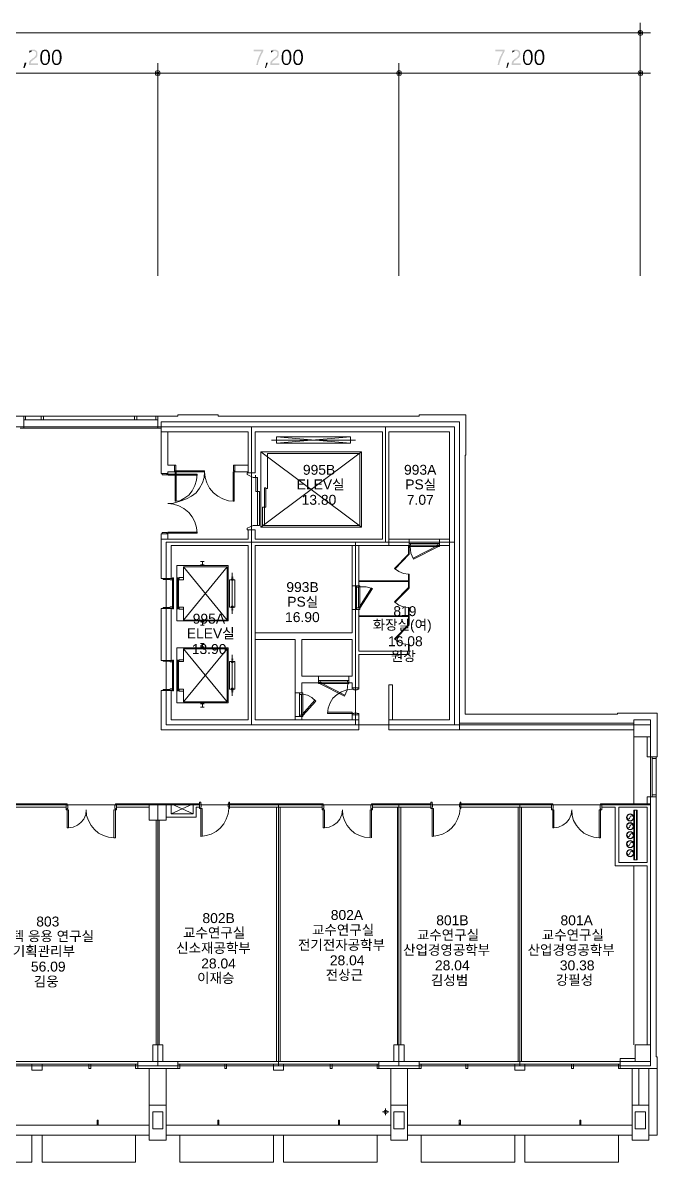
# Model space of a CAD drawing. Header units: millimetres. Extents: x -750 to 90969, y 12223 to 66109.
# Drawn here: x 72040 to 90969, y 15501 to 49512 of the extents above; entities that cross this region are included whole.
import ezdxf

# ---------------------------------------------------------------- set-up
doc = ezdxf.new("R2010")
doc.units = ezdxf.units.MM
for name, color, linetype in [('PDF_문자', 7, 'Continuous'), ('PDF_솔리드 채우기', 7, 'Continuous'), ('PDF_형상', 7, 'Continuous')]:
    doc.layers.add(name, color=color, linetype=linetype)
doc.styles.add('PDF 맑은고딕', font='Arial.ttf')

msp = doc.modelspace()

# ---------------------------------------------------------------- hatches: boundary and pattern name
at = {"layer": 'PDF_솔리드 채우기', "transparency": 33554559}
for points in [[(72357, 48709), (72348, 48709), (72338, 48709), (72329, 48709), (72310, 48709), (72301, 48709), (72292, 48699), (72282, 48699), (72264, 48690), (72254, 48681), (72245, 48681), (72348, 48671), (72357, 48671), (72366, 48671), (72385, 48662), (72394, 48662), (72404, 48653), (72413, 48643), (72413, 48643), (72422, 48634), (72432, 48625), (72432, 48615), (72432, 48597), (72432, 48587), (72432, 48569), (72432, 48559), (72432, 48550), (72422, 48541), (72422, 48522), (72413, 48513), (72413, 48513), (72404, 48503), (72394, 48494), (72385, 48485), (72376, 48475), (72366, 48466), (72357, 48456), (72348, 48456), (72329, 48447), (72320, 48438), (72310, 48428), (72301, 48419), (72292, 48410), (72282, 48400), (72273, 48400), (72264, 48391), (72254, 48382), (72254, 48372), (72245, 48363), (72236, 48354), (72236, 48344), (72236, 48335), (72226, 48326), (72226, 48316), (72226, 48307), (72226, 48288), (72226, 48279), (72226, 48251), (72497, 48251), (72497, 48298), (72273, 48298), (72273, 48307), (72273, 48316), (72282, 48326), (72282, 48335), (72282, 48344), (72292, 48354), (72301, 48363), (72310, 48372), (72310, 48372), (72320, 48382), (72329, 48382), (72338, 48391), (72348, 48400), (72357, 48410), (72366, 48419), (72385, 48428), (72394, 48438), (72404, 48447), (72413, 48456), (72422, 48456), (72432, 48466), (72441, 48475), (72450, 48485), (72450, 48494), (72460, 48503), (72460, 48503), (72469, 48513), (72469, 48531), (72478, 48541), (72478, 48550), (72478, 48559), (72478, 48578), (72478, 48587), (72478, 48587), (72478, 48606), (72478, 48615), (72478, 48625), (72469, 48643), (72469, 48653), (72460, 48662), (72450, 48671), (72450, 48681), (72441, 48681), (72432, 48690), (72422, 48690), (72413, 48699), (72404, 48709), (72394, 48709), (72376, 48709), (72366, 48709)], [(72245, 48681), (72236, 48671), (72236, 48615), (72245, 48615), (72254, 48625), (72264, 48634), (72273, 48643), (72282, 48653), (72292, 48653), (72301, 48662), (72310, 48662), (72320, 48671), (72338, 48671), (72348, 48671)], [(72609, 48671), (72609, 48662), (72600, 48653), (72600, 48653), (72590, 48643), (72590, 48634), (72581, 48625), (72581, 48615), (72581, 48606), (72572, 48587), (72572, 48578), (72572, 48569), (72562, 48559), (72562, 48541), (72562, 48531), (72562, 48513), (72562, 48503), (72562, 48485), (72562, 48466), (72562, 48456), (72562, 48447), (72562, 48428), (72562, 48419), (72562, 48400), (72562, 48391), (72572, 48382), (72572, 48363), (72572, 48354), (72581, 48344), (72581, 48335), (72590, 48326), (72590, 48316), (72600, 48307), (72600, 48298), (72609, 48288), (72618, 48279), (72628, 48270), (72637, 48270), (72647, 48260), (72656, 48251), (72665, 48251), (72675, 48251), (72684, 48251), (72703, 48251), (72703, 48251), (72712, 48251), (72731, 48251), (72740, 48251), (72749, 48251), (72759, 48260), (72768, 48270), (72777, 48270), (72787, 48279), (72796, 48288), (72703, 48288), (72703, 48288), (72693, 48288), (72684, 48288), (72675, 48298), (72665, 48298), (72665, 48298), (72656, 48307), (72647, 48316), (72647, 48316), (72637, 48326), (72628, 48335), (72628, 48344), (72628, 48354), (72618, 48372), (72618, 48382), (72618, 48391), (72609, 48410), (72609, 48419), (72609, 48438), (72609, 48456), (72609, 48475), (72609, 48485), (72609, 48503), (72609, 48522), (72609, 48531), (72609, 48550), (72618, 48559), (72618, 48578), (72618, 48587), (72628, 48597), (72628, 48606), (72637, 48615), (72637, 48625), (72647, 48634), (72647, 48643), (72656, 48653), (72665, 48653), (72665, 48662), (72675, 48662), (72684, 48662), (72693, 48671), (72703, 48671), (72712, 48671)], [(72712, 48709), (72712, 48709), (72693, 48709), (72684, 48709), (72675, 48709), (72665, 48699), (72647, 48699), (72637, 48690), (72628, 48690), (72618, 48681), (72609, 48671), (72712, 48671), (72712, 48671), (72721, 48671), (72721, 48671), (72731, 48662), (72740, 48662), (72749, 48662), (72759, 48653), (72759, 48653), (72768, 48643), (72768, 48634), (72777, 48625), (72777, 48615), (72787, 48606), (72787, 48597), (72787, 48587), (72796, 48569), (72796, 48559), (72796, 48541), (72796, 48531), (72796, 48513), (72805, 48494), (72805, 48475), (72805, 48466), (72805, 48447), (72796, 48428), (72796, 48419), (72796, 48400), (72796, 48391), (72796, 48372), (72787, 48363), (72787, 48354), (72777, 48344), (72777, 48335), (72768, 48326), (72768, 48316), (72759, 48307), (72749, 48307), (72749, 48298), (72740, 48298), (72731, 48288), (72721, 48288), (72712, 48288), (72703, 48288), (72796, 48288), (72805, 48298), (72815, 48307), (72815, 48316), (72824, 48326), (72824, 48335), (72833, 48344), (72833, 48354), (72833, 48363), (72843, 48372), (72843, 48382), (72843, 48400), (72843, 48410), (72852, 48419), (72852, 48438), (72852, 48447), (72852, 48466), (72852, 48485), (72852, 48494), (72852, 48513), (72852, 48531), (72852, 48541), (72843, 48559), (72843, 48569), (72843, 48587), (72843, 48597), (72833, 48606), (72833, 48615), (72824, 48634), (72824, 48643), (72815, 48653), (72815, 48662), (72805, 48662), (72805, 48671), (72796, 48681), (72787, 48690), (72777, 48690), (72777, 48699), (72768, 48699), (72759, 48709), (72749, 48709), (72740, 48709), (72731, 48709), (72721, 48709)], [(72955, 48671), (72955, 48662), (72945, 48653), (72945, 48653), (72936, 48643), (72936, 48634), (72927, 48625), (72927, 48615), (72917, 48606), (72917, 48587), (72917, 48578), (72917, 48569), (72908, 48559), (72908, 48541), (72908, 48531), (72908, 48513), (72908, 48503), (72908, 48485), (72908, 48466), (72908, 48456), (72908, 48447), (72908, 48428), (72908, 48419), (72908, 48400), (72908, 48391), (72917, 48382), (72917, 48363), (72917, 48354), (72927, 48344), (72927, 48335), (72927, 48326), (72936, 48316), (72945, 48307), (72945, 48298), (72955, 48288), (72964, 48279), (72964, 48270), (72973, 48270), (72992, 48260), (73001, 48251), (73011, 48251), (73020, 48251), (73029, 48251), (73048, 48251), (73048, 48251), (73057, 48251), (73067, 48251), (73085, 48251), (73095, 48251), (73104, 48260), (73113, 48270), (73123, 48270), (73132, 48279), (73141, 48288), (73048, 48288), (73048, 48288), (73039, 48288), (73029, 48288), (73020, 48298), (73011, 48298), (73001, 48298), (73001, 48307), (72992, 48316), (72983, 48316), (72983, 48326), (72973, 48335), (72973, 48344), (72973, 48354), (72964, 48372), (72964, 48382), (72964, 48391), (72955, 48410), (72955, 48419), (72955, 48438), (72955, 48456), (72955, 48475), (72955, 48485), (72955, 48503), (72955, 48522), (72955, 48531), (72955, 48550), (72964, 48559), (72964, 48578), (72964, 48587), (72973, 48597), (72973, 48606), (72973, 48615), (72983, 48625), (72992, 48634), (72992, 48643), (73001, 48653), (73001, 48653), (73011, 48662), (73020, 48662), (73029, 48662), (73039, 48671), (73048, 48671), (73057, 48671)], [(73057, 48709), (73057, 48709), (73039, 48709), (73029, 48709), (73020, 48709), (73001, 48699), (72992, 48699), (72983, 48690), (72973, 48690), (72964, 48681), (72955, 48671), (73057, 48671), (73057, 48671), (73067, 48671), (73067, 48671), (73076, 48662), (73085, 48662), (73095, 48662), (73095, 48653), (73104, 48653), (73113, 48643), (73113, 48634), (73123, 48625), (73123, 48615), (73132, 48606), (73132, 48597), (73132, 48587), (73141, 48569), (73141, 48559), (73141, 48541), (73141, 48531), (73141, 48513), (73141, 48494), (73151, 48475), (73141, 48466), (73141, 48447), (73141, 48428), (73141, 48419), (73141, 48400), (73141, 48391), (73132, 48372), (73132, 48363), (73132, 48354), (73123, 48344), (73123, 48335), (73113, 48326), (73113, 48316), (73104, 48307), (73095, 48307), (73095, 48298), (73085, 48298), (73076, 48288), (73067, 48288), (73057, 48288), (73048, 48288), (73141, 48288), (73151, 48298), (73160, 48307), (73160, 48316), (73169, 48326), (73169, 48335), (73169, 48344), (73179, 48354), (73179, 48363), (73188, 48372), (73188, 48382), (73188, 48400), (73188, 48410), (73188, 48419), (73197, 48438), (73197, 48447), (73197, 48466), (73197, 48485), (73197, 48494), (73197, 48513), (73197, 48531), (73188, 48541), (73188, 48559), (73188, 48569), (73188, 48587), (73188, 48597), (73179, 48606), (73179, 48615), (73169, 48634), (73169, 48643), (73160, 48653), (73160, 48662), (73151, 48662), (73151, 48671), (73141, 48681), (73132, 48690), (73123, 48690), (73123, 48699), (73113, 48699), (73104, 48709), (73095, 48709), (73085, 48709), (73076, 48709), (73067, 48709)], [(79221, 48709), (78931, 48709), (78931, 48662), (79165, 48662), (79165, 48662), (79155, 48643), (79146, 48634), (79146, 48625), (79137, 48615), (79127, 48597), (79127, 48587), (79118, 48578), (79118, 48569), (79109, 48559), (79099, 48541), (79099, 48531), (79090, 48522), (79090, 48513), (79081, 48503), (79081, 48494), (79081, 48485), (79071, 48475), (79071, 48466), (79062, 48447), (79062, 48438), (79053, 48428), (79053, 48419), (79043, 48400), (79043, 48391), (79034, 48382), (79034, 48372), (79034, 48363), (79025, 48354), (79025, 48335), (79025, 48326), (79015, 48316), (79015, 48298), (79015, 48288), (79006, 48279), (79006, 48270), (79006, 48251), (79062, 48251), (79062, 48260), (79062, 48270), (79062, 48279), (79062, 48298), (79071, 48307), (79071, 48316), (79071, 48326), (79071, 48335), (79081, 48354), (79081, 48363), (79090, 48372), (79090, 48391), (79090, 48400), (79099, 48419), (79109, 48428), (79109, 48438), (79109, 48447), (79118, 48456), (79118, 48466), (79127, 48485), (79127, 48494), (79137, 48503), (79137, 48513), (79146, 48522), (79146, 48531), (79155, 48550), (79155, 48559), (79165, 48569), (79174, 48578), (79174, 48587), (79183, 48606), (79193, 48615), (79193, 48625), (79202, 48643), (79211, 48653), (79211, 48662), (79221, 48671)], [(79557, 48709), (79548, 48709), (79538, 48709), (79529, 48709), (79510, 48709), (79501, 48709), (79492, 48699), (79482, 48699), (79473, 48690), (79464, 48681), (79454, 48681), (79548, 48671), (79557, 48671), (79566, 48671), (79585, 48662), (79594, 48662), (79604, 48653), (79613, 48643), (79613, 48643), (79622, 48634), (79632, 48625), (79632, 48615), (79632, 48597), (79632, 48587), (79632, 48569), (79632, 48559), (79632, 48550), (79622, 48541), (79622, 48522), (79613, 48513), (79613, 48513), (79604, 48503), (79594, 48494), (79585, 48485), (79576, 48475), (79566, 48466), (79557, 48456), (79548, 48456), (79538, 48447), (79520, 48438), (79510, 48428), (79501, 48419), (79492, 48410), (79482, 48400), (79473, 48400), (79473, 48391), (79464, 48382), (79454, 48372), (79445, 48363), (79436, 48354), (79436, 48344), (79436, 48335), (79426, 48326), (79426, 48316), (79426, 48307), (79426, 48288), (79426, 48279), (79426, 48251), (79697, 48251), (79697, 48298), (79473, 48298), (79473, 48307), (79473, 48316), (79482, 48326), (79482, 48335), (79482, 48344), (79492, 48354), (79501, 48363), (79510, 48372), (79510, 48372), (79520, 48382), (79529, 48382), (79538, 48391), (79548, 48400), (79557, 48410), (79566, 48419), (79585, 48428), (79594, 48438), (79604, 48447), (79613, 48456), (79622, 48456), (79632, 48466), (79641, 48475), (79650, 48485), (79650, 48494), (79660, 48503), (79660, 48503), (79669, 48513), (79669, 48531), (79678, 48541), (79678, 48550), (79678, 48559), (79678, 48578), (79678, 48587), (79678, 48587), (79678, 48606), (79678, 48615), (79678, 48625), (79678, 48643), (79669, 48653), (79660, 48662), (79660, 48671), (79650, 48681), (79641, 48681), (79632, 48690), (79622, 48690), (79613, 48699), (79604, 48709), (79594, 48709), (79585, 48709), (79566, 48709)], [(79454, 48681), (79445, 48671), (79445, 48615), (79445, 48615), (79454, 48625), (79464, 48634), (79473, 48643), (79482, 48653), (79492, 48653), (79501, 48662), (79510, 48662), (79529, 48671), (79538, 48671), (79548, 48671)], [(79818, 48671), (79809, 48662), (79800, 48653), (79800, 48653), (79790, 48643), (79790, 48634), (79781, 48625), (79781, 48615), (79781, 48606), (79772, 48587), (79772, 48578), (79772, 48569), (79772, 48559), (79762, 48541), (79762, 48531), (79762, 48513), (79762, 48503), (79762, 48485), (79762, 48466), (79762, 48456), (79762, 48447), (79762, 48428), (79762, 48419), (79762, 48400), (79772, 48391), (79772, 48382), (79772, 48363), (79772, 48354), (79781, 48344), (79781, 48335), (79790, 48326), (79790, 48316), (79800, 48307), (79800, 48298), (79809, 48288), (79818, 48279), (79828, 48270), (79837, 48270), (79847, 48260), (79856, 48251), (79865, 48251), (79875, 48251), (79893, 48251), (79903, 48251), (79903, 48251), (79912, 48251), (79931, 48251), (79940, 48251), (79949, 48251), (79959, 48260), (79968, 48270), (79977, 48270), (79987, 48279), (79996, 48288), (79903, 48288), (79903, 48288), (79893, 48288), (79884, 48288), (79875, 48298), (79865, 48298), (79865, 48298), (79856, 48307), (79847, 48316), (79847, 48316), (79837, 48326), (79837, 48335), (79828, 48344), (79828, 48354), (79818, 48372), (79818, 48382), (79818, 48391), (79818, 48410), (79809, 48419), (79809, 48438), (79809, 48456), (79809, 48475), (79809, 48485), (79809, 48503), (79809, 48522), (79809, 48531), (79818, 48550), (79818, 48559), (79818, 48578), (79818, 48587), (79828, 48597), (79828, 48606), (79837, 48615), (79837, 48625), (79847, 48634), (79847, 48643), (79856, 48653), (79865, 48653), (79865, 48662), (79875, 48662), (79884, 48662), (79893, 48671), (79903, 48671), (79912, 48671)], [(79912, 48709), (79912, 48709), (79893, 48709), (79884, 48709), (79875, 48709), (79865, 48699), (79856, 48699), (79837, 48690), (79828, 48690), (79828, 48681), (79818, 48671), (79912, 48671), (79912, 48671), (79921, 48671), (79931, 48671), (79931, 48662), (79940, 48662), (79949, 48662), (79959, 48653), (79959, 48653), (79968, 48643), (79968, 48634), (79977, 48625), (79977, 48615), (79987, 48606), (79987, 48597), (79996, 48587), (79996, 48569), (79996, 48559), (79996, 48541), (80005, 48531), (80005, 48513), (80005, 48494), (80005, 48475), (80005, 48466), (80005, 48447), (80005, 48428), (79996, 48419), (79996, 48400), (79996, 48391), (79996, 48372), (79987, 48363), (79987, 48354), (79977, 48344), (79977, 48335), (79968, 48326), (79968, 48316), (79959, 48307), (79959, 48307), (79949, 48298), (79940, 48298), (79931, 48288), (79921, 48288), (79912, 48288), (79903, 48288), (79996, 48288), (80005, 48298), (80015, 48307), (80015, 48316), (80024, 48326), (80024, 48335), (80033, 48344), (80033, 48354), (80033, 48363), (80043, 48372), (80043, 48382), (80043, 48400), (80052, 48410), (80052, 48419), (80052, 48438), (80052, 48447), (80052, 48466), (80052, 48485), (80052, 48494), (80052, 48513), (80052, 48531), (80052, 48541), (80052, 48559), (80043, 48569), (80043, 48587), (80043, 48597), (80033, 48606), (80033, 48615), (80033, 48634), (80024, 48643), (80024, 48653), (80015, 48662), (80005, 48662), (80005, 48671), (79996, 48681), (79987, 48690), (79987, 48690), (79977, 48699), (79968, 48699), (79959, 48709), (79949, 48709), (79940, 48709), (79931, 48709), (79921, 48709)], [(80164, 48671), (80155, 48662), (80145, 48653), (80145, 48653), (80136, 48643), (80136, 48634), (80127, 48625), (80127, 48615), (80127, 48606), (80117, 48587), (80117, 48578), (80117, 48569), (80108, 48559), (80108, 48541), (80108, 48531), (80108, 48513), (80108, 48503), (80108, 48485), (80108, 48466), (80108, 48456), (80108, 48447), (80108, 48428), (80108, 48419), (80108, 48400), (80108, 48391), (80117, 48382), (80117, 48363), (80117, 48354), (80127, 48344), (80127, 48335), (80136, 48326), (80136, 48316), (80145, 48307), (80145, 48298), (80155, 48288), (80164, 48279), (80173, 48270), (80183, 48270), (80192, 48260), (80201, 48251), (80211, 48251), (80220, 48251), (80229, 48251), (80248, 48251), (80248, 48251), (80257, 48251), (80276, 48251), (80285, 48251), (80295, 48251), (80304, 48260), (80313, 48270), (80323, 48270), (80332, 48279), (80341, 48288), (80248, 48288), (80248, 48288), (80239, 48288), (80229, 48288), (80220, 48298), (80211, 48298), (80211, 48298), (80201, 48307), (80192, 48316), (80192, 48316), (80183, 48326), (80183, 48335), (80173, 48344), (80173, 48354), (80164, 48372), (80164, 48382), (80164, 48391), (80155, 48410), (80155, 48419), (80155, 48438), (80155, 48456), (80155, 48475), (80155, 48485), (80155, 48503), (80155, 48522), (80155, 48531), (80164, 48550), (80164, 48559), (80164, 48578), (80164, 48587), (80173, 48597), (80173, 48606), (80183, 48615), (80183, 48625), (80192, 48634), (80192, 48643), (80201, 48653), (80211, 48653), (80211, 48662), (80220, 48662), (80229, 48662), (80239, 48671), (80248, 48671), (80257, 48671)], [(80257, 48709), (80257, 48709), (80239, 48709), (80229, 48709), (80220, 48709), (80211, 48699), (80192, 48699), (80183, 48690), (80173, 48690), (80164, 48681), (80164, 48671), (80257, 48671), (80257, 48671), (80267, 48671), (80276, 48671), (80276, 48662), (80285, 48662), (80295, 48662), (80304, 48653), (80304, 48653), (80313, 48643), (80313, 48634), (80323, 48625), (80323, 48615), (80332, 48606), (80332, 48597), (80341, 48587), (80341, 48569), (80341, 48559), (80341, 48541), (80341, 48531), (80351, 48513), (80351, 48494), (80351, 48475), (80351, 48466), (80351, 48447), (80341, 48428), (80341, 48419), (80341, 48400), (80341, 48391), (80341, 48372), (80332, 48363), (80332, 48354), (80323, 48344), (80323, 48335), (80313, 48326), (80313, 48316), (80304, 48307), (80304, 48307), (80295, 48298), (80285, 48298), (80276, 48288), (80267, 48288), (80257, 48288), (80248, 48288), (80341, 48288), (80351, 48298), (80360, 48307), (80360, 48316), (80369, 48326), (80369, 48335), (80379, 48344), (80379, 48354), (80379, 48363), (80388, 48372), (80388, 48382), (80388, 48400), (80388, 48410), (80397, 48419), (80397, 48438), (80397, 48447), (80397, 48466), (80397, 48485), (80397, 48494), (80397, 48513), (80397, 48531), (80397, 48541), (80388, 48559), (80388, 48569), (80388, 48587), (80388, 48597), (80379, 48606), (80379, 48615), (80369, 48634), (80369, 48643), (80369, 48653), (80360, 48662), (80351, 48662), (80351, 48671), (80341, 48681), (80332, 48690), (80332, 48690), (80323, 48699), (80313, 48699), (80304, 48709), (80295, 48709), (80285, 48709), (80276, 48709), (80267, 48709)], [(86421, 48709), (86141, 48709), (86141, 48662), (86365, 48662), (86365, 48662), (86355, 48643), (86355, 48634), (86346, 48625), (86337, 48615), (86337, 48597), (86327, 48587), (86318, 48578), (86318, 48569), (86309, 48559), (86309, 48541), (86299, 48531), (86299, 48522), (86290, 48513), (86290, 48503), (86281, 48494), (86281, 48485), (86271, 48475), (86271, 48466), (86262, 48447), (86262, 48438), (86253, 48428), (86253, 48419), (86243, 48400), (86243, 48391), (86234, 48382), (86234, 48372), (86234, 48363), (86225, 48354), (86225, 48335), (86225, 48326), (86215, 48316), (86215, 48298), (86215, 48288), (86215, 48279), (86206, 48270), (86206, 48251), (86262, 48251), (86262, 48260), (86262, 48270), (86262, 48279), (86262, 48298), (86271, 48307), (86271, 48316), (86271, 48326), (86281, 48335), (86281, 48354), (86281, 48363), (86290, 48372), (86290, 48391), (86299, 48400), (86299, 48419), (86309, 48428), (86309, 48438), (86309, 48447), (86318, 48456), (86318, 48466), (86327, 48485), (86327, 48494), (86337, 48503), (86337, 48513), (86346, 48522), (86346, 48531), (86355, 48550), (86365, 48559), (86365, 48569), (86374, 48578), (86374, 48587), (86383, 48606), (86393, 48615), (86393, 48625), (86402, 48643), (86411, 48653), (86411, 48662), (86421, 48671)], [(86757, 48709), (86757, 48709), (86738, 48709), (86729, 48709), (86720, 48709), (86701, 48709), (86692, 48699), (86682, 48699), (86673, 48690), (86664, 48681), (86654, 48681), (86748, 48671), (86757, 48671), (86776, 48671), (86785, 48662), (86794, 48662), (86804, 48653), (86813, 48643), (86822, 48643), (86822, 48634), (86832, 48625), (86832, 48615), (86832, 48597), (86841, 48587), (86841, 48569), (86832, 48559), (86832, 48550), (86832, 48541), (86822, 48522), (86813, 48513), (86813, 48513), (86804, 48503), (86794, 48494), (86794, 48485), (86785, 48475), (86766, 48466), (86757, 48456), (86748, 48456), (86738, 48447), (86720, 48438), (86710, 48428), (86701, 48419), (86692, 48410), (86682, 48400), (86673, 48400), (86673, 48391), (86664, 48382), (86654, 48372), (86645, 48363), (86645, 48354), (86636, 48344), (86636, 48335), (86636, 48326), (86626, 48316), (86626, 48307), (86626, 48288), (86626, 48279), (86626, 48251), (86897, 48251), (86897, 48298), (86673, 48298), (86673, 48307), (86682, 48316), (86682, 48326), (86682, 48335), (86692, 48344), (86692, 48354), (86701, 48363), (86710, 48372), (86710, 48372), (86720, 48382), (86729, 48382), (86738, 48391), (86748, 48400), (86757, 48410), (86766, 48419), (86785, 48428), (86794, 48438), (86804, 48447), (86813, 48456), (86822, 48456), (86832, 48466), (86841, 48475), (86850, 48485), (86860, 48494), (86860, 48503), (86860, 48503), (86869, 48513), (86869, 48531), (86878, 48541), (86878, 48550), (86878, 48559), (86888, 48578), (86888, 48587), (86888, 48587), (86888, 48606), (86878, 48615), (86878, 48625), (86878, 48643), (86869, 48653), (86860, 48662), (86860, 48671), (86850, 48681), (86850, 48681), (86841, 48690), (86832, 48690), (86813, 48699), (86804, 48709), (86794, 48709), (86785, 48709), (86766, 48709)], [(86654, 48681), (86645, 48671), (86645, 48615), (86645, 48615), (86654, 48625), (86664, 48634), (86673, 48643), (86682, 48653), (86692, 48653), (86701, 48662), (86710, 48662), (86729, 48671), (86738, 48671), (86748, 48671)], [(87018, 48671), (87009, 48662), (87000, 48653), (87000, 48653), (87000, 48643), (86990, 48634), (86990, 48625), (86981, 48615), (86981, 48606), (86972, 48587), (86972, 48578), (86972, 48569), (86972, 48559), (86962, 48541), (86962, 48531), (86962, 48513), (86962, 48503), (86962, 48485), (86962, 48466), (86962, 48456), (86962, 48447), (86962, 48428), (86962, 48419), (86962, 48400), (86972, 48391), (86972, 48382), (86972, 48363), (86981, 48354), (86981, 48344), (86981, 48335), (86990, 48326), (86990, 48316), (87000, 48307), (87000, 48298), (87009, 48288), (87018, 48279), (87028, 48270), (87037, 48270), (87047, 48260), (87056, 48251), (87065, 48251), (87075, 48251), (87093, 48251), (87103, 48251), (87103, 48251), (87121, 48251), (87131, 48251), (87140, 48251), (87149, 48251), (87159, 48260), (87177, 48270), (87187, 48270), (87187, 48279), (87196, 48288), (87112, 48288), (87103, 48288), (87093, 48288), (87084, 48288), (87075, 48298), (87075, 48298), (87065, 48298), (87056, 48307), (87047, 48316), (87047, 48316), (87037, 48326), (87037, 48335), (87028, 48344), (87028, 48354), (87028, 48372), (87018, 48382), (87018, 48391), (87018, 48410), (87018, 48419), (87009, 48438), (87009, 48456), (87009, 48475), (87009, 48485), (87009, 48503), (87009, 48522), (87018, 48531), (87018, 48550), (87018, 48559), (87018, 48578), (87028, 48587), (87028, 48597), (87028, 48606), (87037, 48615), (87037, 48625), (87047, 48634), (87056, 48643), (87056, 48653), (87065, 48653), (87075, 48662), (87075, 48662), (87084, 48662), (87093, 48671), (87103, 48671), (87112, 48671)], [(87112, 48709), (87112, 48709), (87103, 48709), (87084, 48709), (87075, 48709), (87065, 48699), (87056, 48699), (87047, 48690), (87037, 48690), (87028, 48681), (87018, 48671), (87112, 48671), (87112, 48671), (87121, 48671), (87131, 48671), (87140, 48662), (87140, 48662), (87149, 48662), (87159, 48653), (87159, 48653), (87168, 48643), (87177, 48634), (87177, 48625), (87187, 48615), (87187, 48606), (87187, 48597), (87196, 48587), (87196, 48569), (87196, 48559), (87205, 48541), (87205, 48531), (87205, 48513), (87205, 48494), (87205, 48475), (87205, 48466), (87205, 48447), (87205, 48428), (87205, 48419), (87196, 48400), (87196, 48391), (87196, 48372), (87187, 48363), (87187, 48354), (87187, 48344), (87177, 48335), (87177, 48326), (87168, 48316), (87159, 48307), (87159, 48307), (87149, 48298), (87140, 48298), (87131, 48288), (87131, 48288), (87121, 48288), (87112, 48288), (87196, 48288), (87205, 48298), (87215, 48307), (87215, 48316), (87224, 48326), (87224, 48335), (87233, 48344), (87233, 48354), (87243, 48363), (87243, 48372), (87243, 48382), (87243, 48400), (87252, 48410), (87252, 48419), (87252, 48438), (87252, 48447), (87252, 48466), (87252, 48485), (87252, 48494), (87252, 48513), (87252, 48531), (87252, 48541), (87252, 48559), (87243, 48569), (87243, 48587), (87243, 48597), (87243, 48606), (87233, 48615), (87233, 48634), (87224, 48643), (87224, 48653), (87215, 48662), (87215, 48662), (87205, 48671), (87196, 48681), (87196, 48690), (87187, 48690), (87177, 48699), (87168, 48699), (87159, 48709), (87149, 48709), (87140, 48709), (87131, 48709), (87121, 48709)], [(87364, 48671), (87355, 48662), (87345, 48653), (87345, 48653), (87345, 48643), (87336, 48634), (87336, 48625), (87327, 48615), (87327, 48606), (87317, 48587), (87317, 48578), (87317, 48569), (87317, 48559), (87308, 48541), (87308, 48531), (87308, 48513), (87308, 48503), (87308, 48485), (87308, 48466), (87308, 48456), (87308, 48447), (87308, 48428), (87308, 48419), (87308, 48400), (87317, 48391), (87317, 48382), (87317, 48363), (87327, 48354), (87327, 48344), (87327, 48335), (87336, 48326), (87336, 48316), (87345, 48307), (87345, 48298), (87355, 48288), (87364, 48279), (87373, 48270), (87383, 48270), (87392, 48260), (87401, 48251), (87411, 48251), (87420, 48251), (87439, 48251), (87448, 48251), (87448, 48251), (87457, 48251), (87476, 48251), (87485, 48251), (87495, 48251), (87504, 48260), (87513, 48270), (87523, 48270), (87532, 48279), (87541, 48288), (87457, 48288), (87448, 48288), (87439, 48288), (87429, 48288), (87420, 48298), (87420, 48298), (87411, 48298), (87401, 48307), (87392, 48316), (87392, 48316), (87383, 48326), (87383, 48335), (87373, 48344), (87373, 48354), (87364, 48372), (87364, 48382), (87364, 48391), (87364, 48410), (87355, 48419), (87355, 48438), (87355, 48456), (87355, 48475), (87355, 48485), (87355, 48503), (87355, 48522), (87364, 48531), (87364, 48550), (87364, 48559), (87364, 48578), (87373, 48587), (87373, 48597), (87373, 48606), (87383, 48615), (87383, 48625), (87392, 48634), (87392, 48643), (87401, 48653), (87411, 48653), (87420, 48662), (87420, 48662), (87429, 48662), (87439, 48671), (87448, 48671), (87457, 48671)], [(87457, 48709), (87457, 48709), (87448, 48709), (87429, 48709), (87420, 48709), (87411, 48699), (87401, 48699), (87392, 48690), (87383, 48690), (87373, 48681), (87364, 48671), (87457, 48671), (87457, 48671), (87467, 48671), (87476, 48671), (87485, 48662), (87485, 48662), (87495, 48662), (87504, 48653), (87504, 48653), (87513, 48643), (87523, 48634), (87523, 48625), (87532, 48615), (87532, 48606), (87532, 48597), (87541, 48587), (87541, 48569), (87541, 48559), (87541, 48541), (87551, 48531), (87551, 48513), (87551, 48494), (87551, 48475), (87551, 48466), (87551, 48447), (87551, 48428), (87541, 48419), (87541, 48400), (87541, 48391), (87541, 48372), (87532, 48363), (87532, 48354), (87532, 48344), (87523, 48335), (87523, 48326), (87513, 48316), (87504, 48307), (87504, 48307), (87495, 48298), (87485, 48298), (87476, 48288), (87467, 48288), (87467, 48288), (87457, 48288), (87541, 48288), (87551, 48298), (87560, 48307), (87560, 48316), (87569, 48326), (87569, 48335), (87579, 48344), (87579, 48354), (87588, 48363), (87588, 48372), (87588, 48382), (87588, 48400), (87597, 48410), (87597, 48419), (87597, 48438), (87597, 48447), (87597, 48466), (87597, 48485), (87597, 48494), (87597, 48513), (87597, 48531), (87597, 48541), (87597, 48559), (87588, 48569), (87588, 48587), (87588, 48597), (87579, 48606), (87579, 48615), (87579, 48634), (87569, 48643), (87569, 48653), (87560, 48662), (87560, 48662), (87551, 48671), (87541, 48681), (87532, 48690), (87532, 48690), (87523, 48699), (87513, 48699), (87504, 48709), (87495, 48709), (87485, 48709), (87476, 48709), (87467, 48709)]]:
    msp.add_hatch(color=256, dxfattribs=at).paths.add_polyline_path(points)

# ---------------------------------------------------------------- linework, layer by layer
at = {"layer": 'PDF_솔리드 채우기', "lineweight": 5, "transparency": 33554559}
for points in [[(72152, 48326), (72096, 48167), (72096, 48326), (72058, 48167)], [(79352, 48326), (79296, 48167), (79305, 48326), (79268, 48167)], [(86552, 48326), (86496, 48167), (86505, 48326), (86468, 48167)]]:
    msp.add_solid(points, dxfattribs=at)
at = {"layer": 'PDF_형상', "lineweight": 5}
for points in [[(90464, 49512), (90464, 41957), (90464, 48307)], [(11404, 49213), (90315, 49213)], [(90166, 49213), (90773, 49213)], [(69014, 48008), (75915, 48008)], [(76214, 48008), (83115, 48008)], [(83414, 48008), (90315, 48008)], [(90166, 48008), (90773, 48008)], [(71965, 37409), (72068, 37409), (72068, 37773), (71442, 37773), (71442, 37811), (68043, 37811), (68043, 37745)], [(72068, 37773), (76064, 37773), (76064, 37409), (76167, 37409)], [(76064, 37773), (76662, 37773), (76662, 37811), (77867, 37811), (77867, 37773), (83871, 37773), (83871, 37811), (85263, 37811), (85263, 36606), (85235, 36606), (85235, 28874), (89783, 28874), (89783, 28902), (90969, 28902), (90969, 27604), (90773, 27604), (90773, 28201)], [(40055, 37456), (50860, 37456), (56911, 37456), (61412, 37456), (62468, 37456), (66464, 37456), (71862, 37456), (78866, 37456), (82863, 37456), (84917, 37456), (84917, 34010), (84917, 28556), (90773, 28556), (90773, 26165), (90773, 18377), (86869, 18377), (83264, 18377), (76064, 18377), (47264, 18377), (40055, 18377)], [(47264, 26165), (76064, 26165), (83264, 26165), (86869, 26165), (90773, 26165), (90773, 28556), (84917, 28556), (81966, 28556), (78866, 28556), (76317, 28556), (76317, 34010), (78866, 34010), (78866, 37456), (71862, 37456)], [(72068, 37661), (76064, 37661)], [(76167, 36410), (76167, 37306), (76167, 37605), (85067, 37605), (85067, 28407), (90268, 28407)], [(72068, 37409), (76064, 37409)], [(76363, 34103), (76363, 34253), (76167, 34253), (76167, 34103), (76167, 32927), (76466, 32927), (76466, 33907), (78763, 33907), (78763, 28706), (76466, 28706), (76466, 29583), (76167, 29583), (76167, 28407), (82069, 28407), (82069, 28706), (78969, 28706), (78969, 33907), (82966, 33907), (82966, 37306), (84768, 37306), (84768, 28706), (82966, 28706), (82966, 29751), (83068, 29751), (83068, 28706)], [(76569, 36111), (76363, 36111), (76363, 36055), (76167, 36055), (76167, 37306), (78763, 37306), (78763, 36074), (78735, 36074), (78735, 36027), (78913, 35943), (78987, 35943), (78987, 36008)], [(76363, 37306), (76363, 36307), (76569, 36307), (76606, 36307), (76606, 36139), (76587, 36139), (76587, 36111), (76569, 36111), (76569, 36307)], [(78763, 36074), (78969, 36074), (78969, 37306), (82769, 37306), (82769, 34103), (78969, 34103), (79062, 34103)], [(79613, 37157), (81817, 37157)], [(81966, 37054), (79464, 37054)], [(81817, 36961), (79613, 36961)], [(82144, 34458), (82144, 36709), (79146, 34458), (79146, 36709), (82144, 34458), (79146, 34458)], [(82144, 36709), (79146, 36709)], [(79249, 34505), (82097, 34505), (82097, 36653), (79342, 36653), (79342, 35607), (79296, 35607)], [(77241, 34281), (76363, 34281), (76363, 34309), (77241, 34309), (77241, 34281), (77222, 34449), (77176, 34617), (77092, 34766), (76989, 34897), (76849, 35009), (76699, 35093), (76541, 35140), (76363, 35158), (76541, 35177), (76699, 35224), (76849, 35308), (76989, 35411), (77092, 35541), (77176, 35700), (77222, 35859), (77241, 36036), (76363, 36036), (76363, 36055), (76195, 36055), (76195, 36018), (76335, 36018), (76335, 36036), (76363, 36036), (76363, 36008), (77241, 36008), (77241, 36036)], [(76587, 35233), (76765, 35242), (76924, 35299), (77073, 35383), (77213, 35485), (77316, 35616), (77400, 35775), (77447, 35934), (77465, 36111), (77484, 35934), (77531, 35775), (77615, 35616), (77727, 35485), (77857, 35383), (78007, 35299), (78175, 35242), (78343, 35233), (78315, 35233), (78315, 36111), (78343, 36111), (78343, 35233)], [(78763, 36307), (78362, 36307), (78324, 36307), (78324, 36139), (78343, 36139), (78343, 36111), (78362, 36111), (78763, 36111)], [(78362, 36111), (78362, 36307), (78362, 36111)], [(79099, 34505), (78913, 34505), (78735, 34430), (78735, 34374), (78763, 34374)], [(78763, 34103), (78763, 34374), (78969, 34374), (78969, 34103), (79165, 34103)], [(76167, 34103), (78763, 34103), (76167, 34103)], [(82966, 34103), (83563, 34103)], [(84768, 33907), (84469, 33907), (84469, 34103), (83563, 34103), (83563, 33907)], [(84469, 34103), (84768, 34103)], [(81864, 33907), (81864, 32702), (81864, 32002), (82069, 32002), (82069, 30760), (83563, 30760)], [(82069, 33907), (82069, 32702), (81864, 32702)], [(83143, 33207), (83563, 33646), (83545, 33655), (83563, 33655), (83563, 33907), (82966, 33907)], [(83545, 33907), (83545, 33655), (83563, 33655)], [(83610, 33972), (84422, 33972)], [(83610, 33916), (84422, 33916)], [(84441, 33879), (84422, 33907), (83685, 33534)], [(76466, 33506), (76475, 33506)], [(77344, 33431), (77447, 33431)], [(77400, 33328), (77400, 33431)], [(82069, 31806), (83545, 31806), (83545, 32058), (83395, 32077), (83255, 32133), (83134, 32226), (83545, 32656), (83563, 32656), (83563, 33057), (83545, 33057), (83395, 33076), (83255, 33132), (83134, 33225), (83545, 33655)], [(76830, 32011), (76709, 32011), (76709, 32067), (76830, 32067), (76830, 31685), (78138, 31685), (78138, 33272), (76830, 33272), (78138, 31685)], [(76830, 32955), (76709, 32955), (76709, 32889), (76830, 32889), (76830, 33272)], [(76830, 31685), (78138, 33272)], [(77344, 33328), (77447, 33328)], [(78287, 31871), (78287, 33095)], [(83545, 33057), (83545, 32852), (82069, 32852)], [(78268, 32964), (78315, 32964)], [(81994, 32665), (81994, 32049)], [(82060, 32665), (82060, 32049)], [(82069, 32833), (83545, 32833), (83545, 32656), (83563, 32637), (83143, 32207)], [(76503, 32478), (76541, 32478)], [(76653, 32478), (76690, 32478)], [(82097, 32039), (82069, 32049), (82443, 32646)], [(78268, 31993), (78315, 31993)], [(78969, 31302), (81864, 31302), (81864, 32002)], [(83545, 32058), (83563, 32058), (83563, 31554), (83545, 31554), (83563, 31544), (83143, 31106)], [(82069, 31787), (83545, 31787), (83545, 31554), (83134, 31124), (83255, 31031), (83395, 30975), (83545, 30956), (83545, 30760)], [(76466, 31451), (76475, 31451)], [(77344, 31628), (77447, 31628)], [(77344, 31535), (77447, 31535)], [(77400, 31628), (77400, 31535)], [(76466, 31059), (76475, 31059)], [(77344, 30984), (77447, 30984)], [(77400, 30881), (77400, 30984)], [(78969, 31106), (80164, 31106), (80164, 29509), (80164, 28808), (80369, 28808)], [(83545, 30956), (83563, 30956), (83563, 30760), (83563, 30657), (82069, 30657), (82069, 29658), (81864, 29658), (81864, 29807), (81770, 29807), (81770, 30004), (81864, 30004), (81864, 31106), (80369, 31106), (80369, 30004), (80864, 30004), (81770, 30004)], [(76830, 29565), (76709, 29565), (76709, 29621), (76830, 29621), (76830, 29238), (78138, 29238), (78138, 30825), (76830, 30825), (78138, 29238)], [(76830, 30499), (76709, 30499), (76709, 30442), (76830, 30442), (76830, 30825)], [(76830, 29238), (78138, 30825)], [(77344, 30881), (77447, 30881)], [(78287, 29425), (78287, 30648)], [(78268, 30517), (78315, 30517)], [(76503, 30032), (76541, 30032)], [(76653, 30032), (76690, 30032)], [(80369, 29807), (80864, 29807), (80864, 30004)], [(80892, 29789), (80911, 29817), (81649, 29443)], [(81724, 29882), (80911, 29882)], [(81724, 29826), (80911, 29826)], [(81864, 29621), (81705, 29602), (81546, 29546), (81415, 29462), (81294, 29350), (81210, 29210), (81154, 29051), (81135, 28892), (81864, 28892), (81864, 28930), (81135, 28930)], [(78268, 29546), (78315, 29546)], [(80369, 29509), (80164, 29509)], [(80295, 29462), (80295, 28846)], [(80360, 29462), (80360, 28846)], [(80397, 28836), (80780, 29266)], [(76466, 29004), (76475, 29004)], [(77344, 29182), (77447, 29182)], [(77344, 29079), (77447, 29079)], [(77400, 29182), (77400, 29079)], [(80164, 28808), (80164, 28706)], [(80369, 28808), (80369, 28706), (80369, 28808)], [(81864, 28706), (81864, 28855), (82069, 28855), (82069, 28706)], [(85067, 28407), (82966, 28407), (82966, 28706)], [(85067, 28603), (90268, 28603)], [(90268, 28201), (90268, 26203)], [(90941, 26408), (90773, 26408), (90773, 27604), (90670, 27604), (90670, 28201)], [(90315, 18601), (89867, 18601), (89867, 18508), (89867, 18302), (90969, 18302), (90969, 18648), (90941, 18648), (90941, 26408), (90941, 27604)], [(90819, 27604), (90819, 26408)], [(68089, 26203), (73338, 26203), (73338, 26100), (68089, 26100)], [(73338, 26100), (73338, 26203), (73338, 26016), (73366, 26016), (73366, 26063), (73384, 26063), (73384, 26156), (73366, 26156), (73366, 26203), (73338, 26203)], [(75812, 26203), (74832, 26203), (74832, 26100), (75812, 26100)], [(74832, 26100), (74832, 26203)], [(76317, 25801), (77213, 25801), (77213, 26100), (77316, 26100), (77316, 26203), (77120, 26203), (76317, 26203)], [(76466, 25904), (77120, 25904), (77120, 26203), (76466, 26203), (76466, 25904), (77120, 25904), (77120, 26203), (76466, 25904), (76466, 26203), (77120, 25904)], [(84217, 26100), (82471, 26100), (82471, 26203), (84217, 26203), (84217, 26100), (83320, 26100)], [(87812, 26203), (85113, 26203), (85113, 26100), (87812, 26100)], [(90670, 19003), (90670, 24344), (89717, 24344), (89717, 26100), (89316, 26100), (89316, 26203), (90773, 26203)], [(90670, 26203), (90670, 26408), (90773, 26408), (90773, 24447), (90773, 19003)], [(73403, 25484), (73403, 26016), (73366, 26016), (73366, 25484), (73403, 25484), (73543, 25502), (73674, 25558), (73776, 25642), (73861, 25745), (73917, 25876), (73935, 26016), (73945, 25848), (74001, 25699), (74075, 25549), (74178, 25428), (74299, 25325), (74449, 25250), (74598, 25204), (74757, 25185), (74757, 26016), (74804, 26016), (74804, 25185), (74757, 25185)], [(77390, 25222), (77390, 26063), (77353, 26063), (77353, 25222), (77512, 25250), (77661, 25297), (77811, 25372), (77932, 25474), (78035, 25605), (78110, 25745), (78166, 25895), (78184, 26063)], [(79613, 26100), (79613, 18508)], [(79716, 26100), (79716, 18508)], [(81042, 25484), (81042, 26016), (81004, 26016), (81004, 25484), (81042, 25484), (81182, 25502), (81313, 25558), (81415, 25642), (81499, 25745), (81555, 25876), (81574, 26016), (81593, 25848), (81640, 25699), (81714, 25549), (81817, 25428), (81938, 25325), (82088, 25250), (82237, 25204), (82405, 25185), (82405, 26016), (82443, 26016), (82443, 25185)], [(83218, 26100), (83218, 19003)], [(83414, 26100), (83320, 26100), (83320, 19003)], [(84292, 25222), (84292, 26063), (84254, 26063), (84254, 25222), (84413, 25250), (84562, 25297), (84712, 25372), (84833, 25474), (84936, 25605), (85011, 25745), (85067, 25895), (85085, 26063)], [(86822, 26100), (86822, 18508)], [(86916, 26100), (86916, 18508)], [(87887, 25484), (87887, 26016), (87850, 26016), (87850, 25484), (87887, 25484), (88027, 25502), (88148, 25558), (88261, 25642), (88345, 25745), (88401, 25876), (88419, 26016), (88429, 25848), (88475, 25699), (88559, 25549), (88662, 25428), (88783, 25325), (88924, 25250), (89082, 25204), (89241, 25185), (89241, 26016), (89278, 26016), (89278, 25185), (89241, 25185)], [(90670, 26100), (90670, 24447), (89820, 24447), (89820, 26100), (90670, 26100), (89820, 26100)], [(90287, 26007), (90287, 24522)], [(90352, 26007), (90352, 24522)], [(76018, 25708), (76018, 25605), (76018, 19003)], [(76111, 25708), (76111, 25605), (76111, 19003)], [(90063, 25792), (90082, 25764), (90110, 25745), (90147, 25764), (90156, 25792), (90175, 25829), (90212, 25839), (90240, 25829), (90259, 25792)], [(90063, 25530), (90082, 25493), (90110, 25484), (90147, 25493), (90156, 25530), (90175, 25558), (90212, 25577), (90240, 25558), (90259, 25530), (90240, 25484), (90212, 25446), (90156, 25428), (90110, 25446), (90072, 25484), (90063, 25530), (90072, 25577), (90110, 25614), (90156, 25624), (90212, 25614), (90240, 25577), (90259, 25530)], [(90063, 25260), (90082, 25232), (90110, 25213), (90147, 25232), (90156, 25260), (90175, 25297), (90212, 25316), (90240, 25297), (90259, 25260)], [(90063, 24998), (90082, 24961), (90110, 24951), (90147, 24961), (90156, 24998), (90175, 25035), (90212, 25045), (90240, 25035), (90259, 24998)], [(90259, 24727), (90240, 24765), (90212, 24783), (90175, 24765), (90156, 24727), (90147, 24699), (90110, 24681), (90082, 24699), (90063, 24727)], [(90268, 24344), (90268, 19003)], [(90315, 18508), (89867, 18508), (47358, 18508)], [(69462, 18424), (72310, 18424)], [(72618, 18424), (75467, 18424)], [(76662, 18424), (79520, 18424)], [(79818, 18424), (82667, 18424)], [(83871, 18424), (86720, 18424)], [(87018, 18424), (89867, 18424)], [(75812, 17200), (75812, 18302)], [(76317, 17200), (76317, 18302)], [(83022, 17200), (83022, 18302)], [(83517, 17200), (83517, 18302)], [(90222, 17200), (90222, 18302)], [(90418, 17200), (90418, 18302)], [(90717, 17200), (90717, 18302)], [(90717, 16304), (90969, 16304), (90969, 18302)], [(82863, 17107), (82863, 16902)], [(74290, 16603), (74290, 16752), (74262, 16752), (74262, 16603)], [(74271, 16678), (74271, 16603), (74262, 16603), (74262, 16678)], [(77885, 16603), (77885, 16752), (77857, 16752), (77857, 16603)], [(77857, 16678), (77857, 16603), (77876, 16603), (77876, 16678)], [(81490, 16603), (81490, 16752), (81462, 16752), (81462, 16603)], [(81471, 16678), (81471, 16603), (81462, 16603), (81462, 16678)], [(82769, 17004), (82966, 17004)], [(85095, 16603), (85095, 16752), (85057, 16752), (85057, 16603)], [(85057, 16678), (85057, 16603), (85076, 16603), (85076, 16678)], [(88690, 16603), (88690, 16752), (88662, 16752), (88662, 16603)], [(88671, 16678), (88671, 16603), (88662, 16603), (88662, 16678)], [(69117, 16603), (75812, 16603)], [(76317, 16603), (83022, 16603)], [(83517, 16603), (90222, 16603)], [(69117, 16304), (75812, 16304)], [(69527, 16304), (69527, 15501), (72310, 15501), (72310, 16304)], [(72618, 16304), (72618, 15501), (75401, 15501), (75401, 16304)], [(76317, 16304), (83022, 16304)], [(76727, 16304), (76727, 15501), (79520, 15501), (79520, 16304)], [(79818, 16304), (79818, 15501), (82611, 15501), (82611, 16304)], [(83517, 16304), (90222, 16304)], [(83927, 16304), (83927, 15501), (86720, 15501), (86720, 16304)], [(87018, 16304), (87018, 15501), (89811, 15501), (89811, 16304)]]:
    msp.add_lwpolyline(points, dxfattribs=at)
for points in [[(90539, 49213), (90520, 49260), (90464, 49288), (90418, 49260), (90390, 49213), (90418, 49157), (90464, 49129), (90520, 49157)], [(90502, 49213), (90492, 49232), (90464, 49250), (90446, 49232), (90427, 49213), (90446, 49185), (90464, 49176), (90492, 49185)], [(76064, 48307), (76064, 41957)], [(83264, 48307), (83264, 41957)], [(75766, 48008), (76363, 48008)], [(76139, 48008), (76120, 48064), (76064, 48083), (76008, 48064), (75990, 48008), (76008, 47952), (76064, 47934), (76120, 47952)], [(75990, 48008), (76008, 47952), (76064, 47934), (76120, 47952), (76139, 48008), (76120, 48064), (76064, 48083), (76008, 48064)], [(76102, 48008), (76092, 48036), (76064, 48046), (76036, 48036), (76027, 48008), (76036, 47980), (76064, 47971), (76092, 47980)], [(76027, 48008), (76036, 47980), (76064, 47971), (76092, 47980), (76102, 48008), (76092, 48036), (76064, 48046), (76036, 48036)], [(82966, 48008), (83563, 48008)], [(83339, 48008), (83320, 48064), (83264, 48083), (83218, 48064), (83190, 48008), (83218, 47952), (83264, 47934), (83320, 47952)], [(83190, 48008), (83218, 47952), (83264, 47934), (83320, 47952), (83339, 48008), (83320, 48064), (83264, 48083), (83218, 48064)], [(83302, 48008), (83292, 48036), (83264, 48046), (83236, 48036), (83227, 48008), (83236, 47980), (83264, 47971), (83292, 47980)], [(83227, 48008), (83236, 47980), (83264, 47971), (83292, 47980), (83302, 48008), (83292, 48036), (83264, 48046), (83236, 48036)], [(90539, 48008), (90520, 48064), (90464, 48083), (90418, 48064), (90390, 48008), (90418, 47952), (90464, 47934), (90520, 47952)], [(90502, 48008), (90492, 48036), (90464, 48046), (90446, 48036), (90427, 48008), (90446, 47980), (90464, 47971), (90492, 47980)], [(72068, 37661), (72124, 37661), (72124, 37773), (72068, 37773)], [(72590, 37661), (72656, 37661), (72656, 37773), (72590, 37773)], [(75373, 37661), (75439, 37661), (75439, 37773), (75373, 37773)], [(76008, 37661), (76064, 37661), (76064, 37773), (76008, 37773)], [(78866, 37456), (82863, 37456), (82863, 34010), (78866, 34010)], [(84917, 34010), (82863, 34010), (82863, 37456), (84917, 37456)], [(81817, 36961), (79613, 37157), (79613, 36961), (81817, 37157)], [(76587, 36111), (76587, 36139), (77465, 36139), (77465, 36111)], [(76615, 35233), (76587, 35233), (76587, 36111), (76615, 36111)], [(78997, 35943), (79043, 35943), (79043, 35523), (78997, 35523)], [(79043, 35523), (79099, 35523), (79099, 34505), (79043, 34505)], [(79249, 35635), (79296, 35635), (79296, 35056), (79249, 35056)], [(79193, 35056), (79249, 35056), (79249, 34505), (79193, 34505)], [(76335, 34299), (76195, 34299), (76195, 34253), (76363, 34253), (76363, 34281), (76335, 34281)], [(78866, 28556), (78866, 34010), (76317, 34010), (76317, 28556), (78866, 28556), (78866, 34010), (81966, 34010), (81966, 28556), (84917, 28556), (84917, 34010), (81966, 34010), (81966, 28556)], [(83563, 33879), (83601, 33879), (83601, 33916), (83610, 33916), (83610, 33972), (83601, 33972), (83563, 33972)], [(83694, 33506), (83619, 33683), (83601, 33879), (84441, 33879)], [(84469, 33879), (84441, 33879), (84441, 33916), (84422, 33916), (84422, 33972), (84441, 33972), (84469, 33972)], [(76485, 32880), (76447, 32880), (76438, 32889), (76438, 32899), (76242, 32899), (76232, 32908), (76232, 32917), (76232, 32927), (76242, 32927), (76494, 32927), (76494, 32889)], [(76541, 32021), (76503, 32021), (76503, 32945), (76541, 32945)], [(76690, 32945), (76690, 32021), (76653, 32021), (76653, 32945)], [(78362, 32889), (78212, 32889), (78212, 32067), (78362, 32067)], [(78315, 32917), (78315, 32871), (78268, 32871), (78268, 32917)], [(82097, 32702), (82097, 32674), (82060, 32674), (82060, 32665), (81994, 32665), (81994, 32674), (81994, 32702)], [(82097, 32674), (82097, 32039), (82471, 32628), (82284, 32674)], [(76167, 30480), (76466, 30480), (76466, 32030), (76167, 32030)], [(76232, 32049), (76232, 32058), (76242, 32058), (76438, 32058), (76438, 32067), (76447, 32077), (76485, 32077), (76494, 32067), (76494, 32030), (76242, 32030), (76232, 32030), (76232, 32039)], [(78315, 32049), (78268, 32049), (78268, 32095), (78315, 32095)], [(82097, 32002), (82097, 32039), (82060, 32039), (82060, 32049), (81994, 32049), (81994, 32039), (81994, 32002)], [(76485, 30433), (76447, 30433), (76438, 30442), (76438, 30452), (76242, 30452), (76232, 30452), (76232, 30461), (76232, 30471), (76232, 30480), (76242, 30480), (76494, 30480), (76494, 30442)], [(76541, 29574), (76503, 29574), (76503, 30489), (76541, 30489)], [(76690, 30489), (76690, 29574), (76653, 29574), (76653, 30489)], [(78362, 30442), (78212, 30442), (78212, 29621), (78362, 29621)], [(78315, 30461), (78315, 30414), (78268, 30414), (78268, 30461)], [(76232, 29602), (76232, 29611), (76242, 29611), (76438, 29611), (76438, 29621), (76447, 29630), (76485, 29630), (76494, 29621), (76494, 29583), (76242, 29583), (76232, 29583), (76232, 29593)], [(78315, 29593), (78268, 29593), (78268, 29649), (78315, 29649)], [(80369, 29509), (80369, 29807)], [(80864, 29789), (80892, 29789), (80892, 29826), (80911, 29826), (80911, 29882), (80892, 29882), (80864, 29882)], [(81733, 29789), (80892, 29789), (81640, 29415), (81714, 29593)], [(81770, 29789), (81733, 29789), (81733, 29826), (81724, 29826), (81724, 29882), (81733, 29882), (81770, 29882)], [(81864, 29658), (82069, 29658), (82069, 29621), (82013, 29621), (82013, 29602), (81920, 29602), (81920, 29621), (81864, 29621)], [(80397, 29509), (80397, 29471), (80360, 29471), (80360, 29462), (80295, 29462), (80295, 29471), (80295, 29509)], [(80397, 29471), (80397, 28836), (80369, 28855), (80752, 29294), (80780, 29266), (80668, 29369), (80538, 29443)], [(78166, 29210), (76634, 29210)], [(80397, 28808), (80397, 28836), (80360, 28836), (80360, 28846), (80295, 28846), (80295, 28836), (80295, 28808)], [(81864, 28855), (82069, 28855), (82069, 28892), (82013, 28892), (82013, 28902), (81920, 28902), (81920, 28892), (81864, 28892)], [(90268, 28706), (90773, 28706), (90773, 28201), (90268, 28201)], [(90941, 27548), (90941, 27604), (90819, 27604), (90819, 27548)], [(73338, 26203), (73338, 26100)], [(74832, 26016), (74832, 26203), (74804, 26203), (74804, 26156), (74785, 26156), (74785, 26063), (74804, 26063), (74804, 26016)], [(74832, 26203), (74832, 26100)], [(75812, 26203), (76317, 26203), (76317, 25708), (75812, 25708)], [(76466, 26203), (76317, 26203)], [(77316, 26063), (77316, 26249), (77353, 26249), (77353, 26203), (77362, 26203), (77362, 26109), (77353, 26109), (77353, 26063)], [(78212, 26063), (78212, 26249), (78184, 26249), (78184, 26203), (78166, 26203), (78166, 26109), (78184, 26109), (78184, 26063)], [(78212, 26100), (80976, 26100), (80976, 26203), (80976, 26100), (80976, 26203), (80976, 26016), (81004, 26016), (81004, 26063), (81023, 26063), (81023, 26156), (81004, 26156), (81004, 26203), (80976, 26203), (78212, 26203)], [(82471, 26016), (82471, 26203), (82443, 26203), (82443, 26156), (82424, 26156), (82424, 26063), (82443, 26063), (82443, 26016)], [(82471, 26203), (82471, 26100)], [(84217, 26063), (84217, 26249), (84254, 26249), (84254, 26203), (84264, 26203), (84264, 26109), (84254, 26109), (84254, 26063)], [(85113, 26063), (85113, 26249), (85085, 26249), (85085, 26203), (85067, 26203), (85067, 26109), (85085, 26109), (85085, 26063)], [(87812, 26016), (87812, 26203), (87812, 26100), (87812, 26203), (87850, 26203), (87850, 26156), (87868, 26156), (87868, 26063), (87850, 26063), (87850, 26016)], [(89316, 26016), (89316, 26203), (89278, 26203), (89278, 26156), (89269, 26156), (89269, 26063), (89278, 26063), (89278, 26016)], [(89316, 26203), (89316, 26100)], [(90941, 26408), (90941, 26464), (90819, 26464), (90819, 26408)], [(68864, 26165), (68864, 18377), (76064, 18377), (76064, 26165)], [(86869, 26165), (83264, 26165), (83264, 18377), (79669, 18377), (79669, 26165), (76064, 26165), (76064, 18377), (79669, 18377), (79669, 26165), (83264, 26165), (83264, 18377), (86869, 18377)], [(86869, 26165), (86869, 18377), (90773, 18377), (90773, 26165)], [(90268, 26007), (90371, 26007), (90371, 24522), (90268, 24522)], [(75915, 18508), (76214, 18508), (76214, 19003), (75915, 19003)], [(83115, 18508), (83414, 18508), (83414, 19003), (83115, 19003)], [(83115, 18508), (83414, 18508), (83414, 19003), (83115, 19003)], [(90315, 18508), (90773, 18508), (90773, 19003), (90315, 19003)], [(72618, 18424), (72310, 18424), (72310, 18246), (72618, 18246), (72618, 18424), (72310, 18424), (72310, 18246), (72618, 18246)], [(74010, 18302), (74066, 18302), (74066, 18424), (74010, 18424)], [(75401, 18302), (75467, 18302), (75467, 18424), (75401, 18424)], [(76662, 18508), (76662, 18302), (75467, 18302), (75467, 18508)], [(76662, 18302), (76727, 18302), (76727, 18424), (76662, 18424)], [(78063, 18302), (78119, 18302), (78119, 18424), (78063, 18424)], [(79520, 18246), (79520, 18424), (79818, 18424), (79818, 18246), (79520, 18246), (79520, 18424), (79818, 18424), (79818, 18246)], [(81210, 18302), (81275, 18302), (81275, 18424), (81210, 18424)], [(82611, 18302), (82667, 18302), (82667, 18424), (82611, 18424)], [(83871, 18508), (83871, 18302), (82667, 18302), (82667, 18508)], [(83871, 18302), (83927, 18302), (83927, 18424), (83871, 18424)], [(85263, 18302), (85319, 18302), (85319, 18424), (85263, 18424)], [(86720, 18246), (86720, 18424), (87018, 18424), (87018, 18246), (86720, 18246), (86720, 18424), (87018, 18424), (87018, 18246)], [(88410, 18302), (88475, 18302), (88475, 18424), (88410, 18424)], [(89811, 18302), (89867, 18302), (89867, 18424), (89811, 18424)], [(75812, 16155), (76317, 16155), (76317, 17200), (75812, 17200)], [(82919, 17004), (82900, 17042), (82863, 17051), (82835, 17042), (82816, 17004), (82835, 16967), (82863, 16958), (82900, 16967)], [(83022, 16155), (83517, 16155), (83517, 17200), (83022, 17200)], [(90222, 16155), (90717, 16155), (90717, 17200), (90222, 17200)], [(75915, 16500), (76214, 16500), (76214, 17004), (75915, 17004)], [(83115, 16500), (83414, 16500), (83414, 17004), (83115, 17004)], [(90315, 16500), (90623, 16500), (90623, 17004), (90315, 17004)]]:
    msp.add_lwpolyline(points, close=True, dxfattribs=at)
at = {"layer": 'PDF_형상', "color": 1, "lineweight": 5}
for points in [[(78166, 33309), (76634, 33309), (76634, 31657), (78166, 31657)], [(78166, 29210), (78166, 30853), (76634, 30853), (76634, 29210)]]:
    msp.add_lwpolyline(points, close=True, dxfattribs=at)
at = {"layer": 'PDF_형상', "lineweight": 5}
for centre, radius in [((90161, 25792), 107), ((90161, 25792), 98.3), ((90161, 25530), 107), ((90161, 25260), 107), ((90161, 25260), 98.3), ((90161, 24998), 107), ((90161, 24727), 107), ((90161, 24998), 98.3), ((90161, 24727), 98.3)]:
    msp.add_circle(centre, radius, dxfattribs=at)

# ---------------------------------------------------------------- texts
at = {"layer": 'PDF_문자', "char_height": 295.8, "attachment_point": 4, "style": 'PDF 맑은고딕'}
for s, insert in [('995B', (80397, 36167)), ('993A', (83414, 36167)), ('ELEV실', (80211, 35719)), ('PS실', (83451, 35719)), ('13.80', (80360, 35271)), ('7.07', (83498, 35271)), ('993B', (79903, 32666)), ('PS실', (79931, 32217)), ('819', (83096, 31947)), ('995A', (77110, 31722)), ('16.90', (79865, 31769)), ('화장실(여)', (82480, 31498)), ('ELEV실', (76933, 31274)), ('13.90', (77082, 30817)), ('16.08', (82938, 31050)), ('원장', (83022, 30592)), ('803', (72441, 22683)), ('802B', (77400, 22785)), ('802A', (81229, 22879)), ('801B', (84376, 22720)), ('801A', (88083, 22720)), ('교수연구실', (76821, 22337)), ('교수연구실', (80668, 22421)), ('교수연구실', (83797, 22272)), ('교수연구실', (87523, 22272)), ('나노텍 응용 연구실', (70966, 22234)), ('전기전자공학부', (80248, 21973)), ('기획관리부', (71741, 21786)), ('신소재공학부', (76615, 21880)), ('산업경영공학부', (83386, 21823)), ('산업경영공학부', (87102, 21823)), ('56.09', (72282, 21338)), ('28.04', (77363, 21431)), ('28.04', (81201, 21525)), ('28.04', (84338, 21375)), ('30.38', (88064, 21375)), ('이재승', (77241, 20983)), ('전상근', (81079, 21076)), ('김성범', (84217, 20918)), ('강필성', (87943, 20927)), ('김웅', (72366, 20880))]:
    msp.add_mtext(s, dxfattribs=dict(at, insert=insert))

doc.saveas('drawing.dxf')
